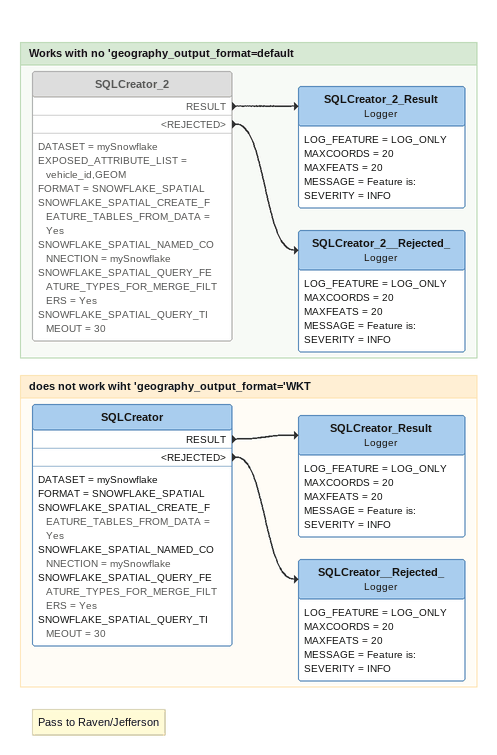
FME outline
Note: Pass to Raven/Jefferson

Bookmark: Works with no 'geography_output_format=default
SQLCreator_2 [off]
    DATASET = mySnowflake
    EXPOSED_ATTRIBUTE_LIST = vehicle_id,GEOM
    FORMAT = SNOWFLAKE_SPATIAL
    SNOWFLAKE_SPATIAL_CREATE_FEATURE_TABLES_FROM_DATA = Yes
    SNOWFLAKE_SPATIAL_NAMED_CONNECTION = mySnowflake
    SNOWFLAKE_SPATIAL_QUERY_FEATURE_TYPES_FOR_MERGE_FILTERS = Yes
    SNOWFLAKE_SPATIAL_QUERY_TIMEOUT = 30
    RESULT -> SQLCreator_2_Result
    <REJECTED> -> SQLCreator_2__Rejected_
SQLCreator_2_Result: Logger
    LOG_FEATURE = LOG_ONLY
    MAXCOORDS = 20
    MAXFEATS = 20
    MESSAGE = Feature is:
    SEVERITY = INFO
SQLCreator_2__Rejected_: Logger
    LOG_FEATURE = LOG_ONLY
    MAXCOORDS = 20
    MAXFEATS = 20
    MESSAGE = Feature is:
    SEVERITY = INFO

Bookmark: does not work wiht 'geography_output_format='WKT
SQLCreator
    DATASET = mySnowflake
    FORMAT = SNOWFLAKE_SPATIAL
    SNOWFLAKE_SPATIAL_CREATE_FEATURE_TABLES_FROM_DATA = Yes
    SNOWFLAKE_SPATIAL_NAMED_CONNECTION = mySnowflake
    SNOWFLAKE_SPATIAL_QUERY_FEATURE_TYPES_FOR_MERGE_FILTERS = Yes
    SNOWFLAKE_SPATIAL_QUERY_TIMEOUT = 30
    RESULT -> SQLCreator_Result
    <REJECTED> -> SQLCreator__Rejected_
SQLCreator_Result: Logger
    LOG_FEATURE = LOG_ONLY
    MAXCOORDS = 20
    MAXFEATS = 20
    MESSAGE = Feature is:
    SEVERITY = INFO
SQLCreator__Rejected_: Logger
    LOG_FEATURE = LOG_ONLY
    MAXCOORDS = 20
    MAXFEATS = 20
    MESSAGE = Feature is:
    SEVERITY = INFO
